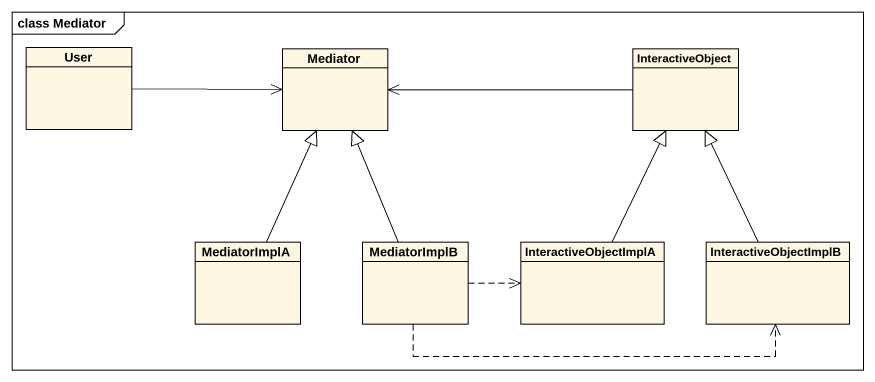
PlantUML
@startuml
mainframe class Mediator
hide circle
hide empty members
class User
class Mediator
class InteractiveObject
class MediatorImplA
class MediatorImplB
class InteractiveObjectImplA
class InteractiveObjectImplB
User -right-> Mediator
InteractiveObject -left-> Mediator
MediatorImplA -up-|> Mediator
MediatorImplB -up-|> Mediator
MediatorImplB .right.> InteractiveObjectImplA
MediatorImplB .right.> InteractiveObjectImplB
InteractiveObjectImplA -up-|> InteractiveObject
InteractiveObjectImplB -up-|> InteractiveObject
@enduml
